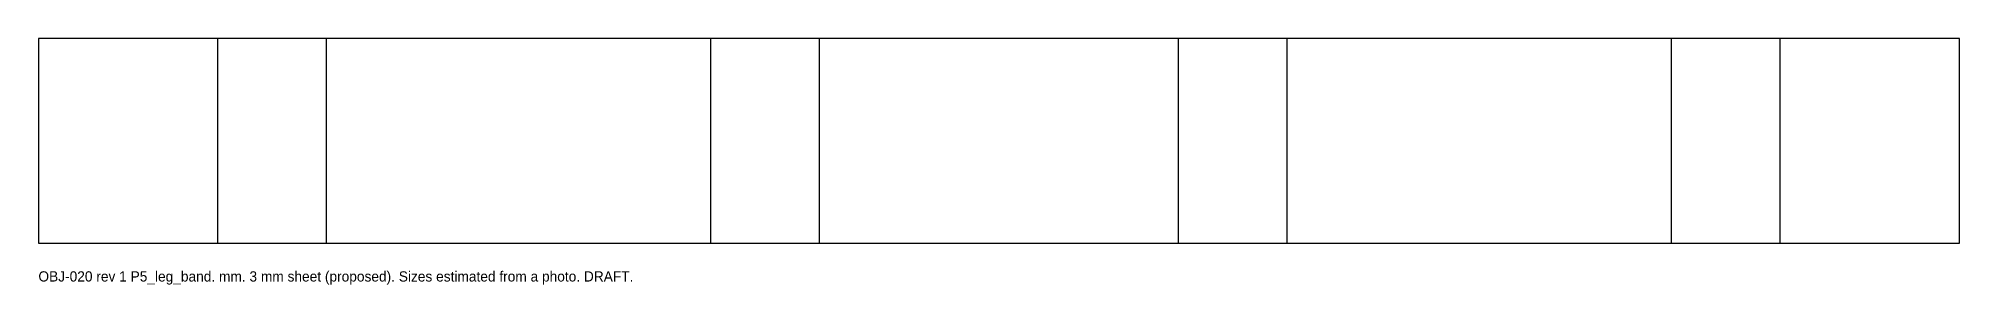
# Model space of a CAD drawing. Header units: millimetres. Extents: x 0 to 1499, y -32 to 160.
import ezdxf

# ---------------------------------------------------------------- set-up
doc = ezdxf.new("R2010")
doc.units = ezdxf.units.MM
for name, color, linetype in [('BEND', 5, 'Continuous'), ('CUT', 7, 'Continuous'), ('NOTE', 8, 'Continuous')]:
    doc.layers.add(name, color=color, linetype=linetype)

msp = doc.modelspace()

# ---------------------------------------------------------------- linework, layer by layer
at = {"layer": 'BEND'}
for p, q in [((140, 0), (140, 160)), ((224.9, 0), (224.9, 160)), ((524.9, 0), (524.9, 160)), ((609.7, 0), (609.7, 160)), ((889.7, 0), (889.7, 160)), ((974.6, 0), (974.6, 160)), ((1274.6, 0), (1274.6, 160)), ((1359.4, 0), (1359.4, 160))]:
    msp.add_line(p, q, dxfattribs=at)
at = {"layer": 'CUT'}
msp.add_lwpolyline([(0, 0), (1499.4, 0), (1499.4, 160), (0, 160)], close=True, dxfattribs=at)

# ---------------------------------------------------------------- texts
at = {"layer": 'NOTE'}
msp.add_text('OBJ-020 rev 1 P5_leg_band. mm. 3 mm sheet (proposed). Sizes estimated from a photo. DRAFT.', height=8, dxfattribs=at).set_placement((0, -30))

doc.saveas('drawing.dxf')
